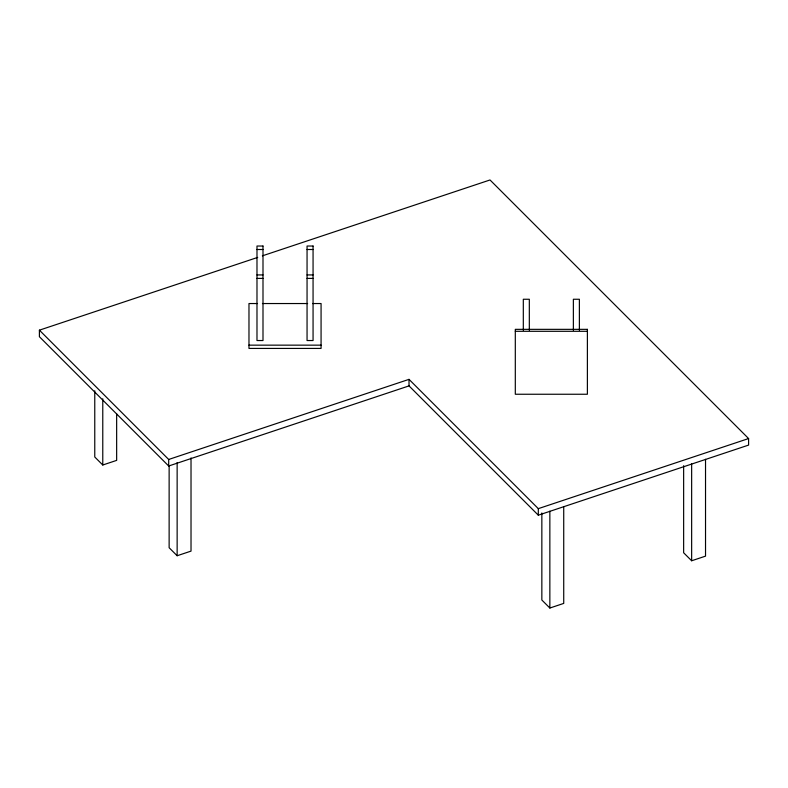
<?xml version="1.0" encoding="UTF-8"?>
<svg xmlns="http://www.w3.org/2000/svg" width="788" height="788" viewBox="0 0 788 788"><rect width="100%" height="100%" fill="white"/><g stroke="black" fill="none" stroke-linecap="round" stroke-linejoin="round"><path stroke-width="1.18" d="M262.374 255.844L490.018 179.969L748.6 438.552L748.6 445.092L538.312 515.185L409.021 385.893L168.691 466.004L39.4 336.712L39.4 330.172L257.706 257.4M94.767 390.779L94.767 457.001L102.775 465.009L116.654 460.379L116.654 413.789M39.4 330.172L168.691 459.463L409.021 379.353L538.312 508.644L538.312 515.185M169.134 465.57L169.134 547.729L177.142 555.737L191.021 551.117L191.021 457.917M538.312 508.644L748.6 438.552M541.849 512.958L541.849 600.023L549.857 608.031L563.725 603.411L563.725 506.536M683.639 465.698L683.639 552.762L691.647 560.77L705.526 556.141L705.526 459.276M256.986 249.501L262.995 249.501M307.054 249.501L313.063 249.501M256.986 274.933L262.995 274.933M307.054 274.933L313.063 274.933M256.986 278.4L262.995 278.4M307.054 278.4L313.063 278.4M257.528 303.538L248.978 303.538L248.978 348.424L321.071 348.424L321.071 303.538L312.511 303.538M262.424 303.538L307.625 303.538M515.303 331.295L587.385 331.295M248.978 345.154L321.071 345.154M691.647 463.896L691.647 560.77M579.377 330.359L579.377 299.253L573.369 299.253L573.369 330.359M549.857 511.156L549.857 608.031M529.319 330.359L529.319 299.253L523.311 299.253L523.311 330.359M409.021 379.353L409.021 385.893M177.142 462.546L177.142 555.737M168.691 459.463L168.691 466.004M102.775 398.787L102.775 465.009M262.995 246.033L256.986 246.033L256.986 340.534L262.995 340.534L262.995 246.033M313.063 246.033L307.054 246.033L307.054 340.534L313.063 340.534L313.063 246.033M587.385 329.345L515.303 329.345L515.303 394.246L587.385 394.246L587.385 329.345"/></g></svg>
